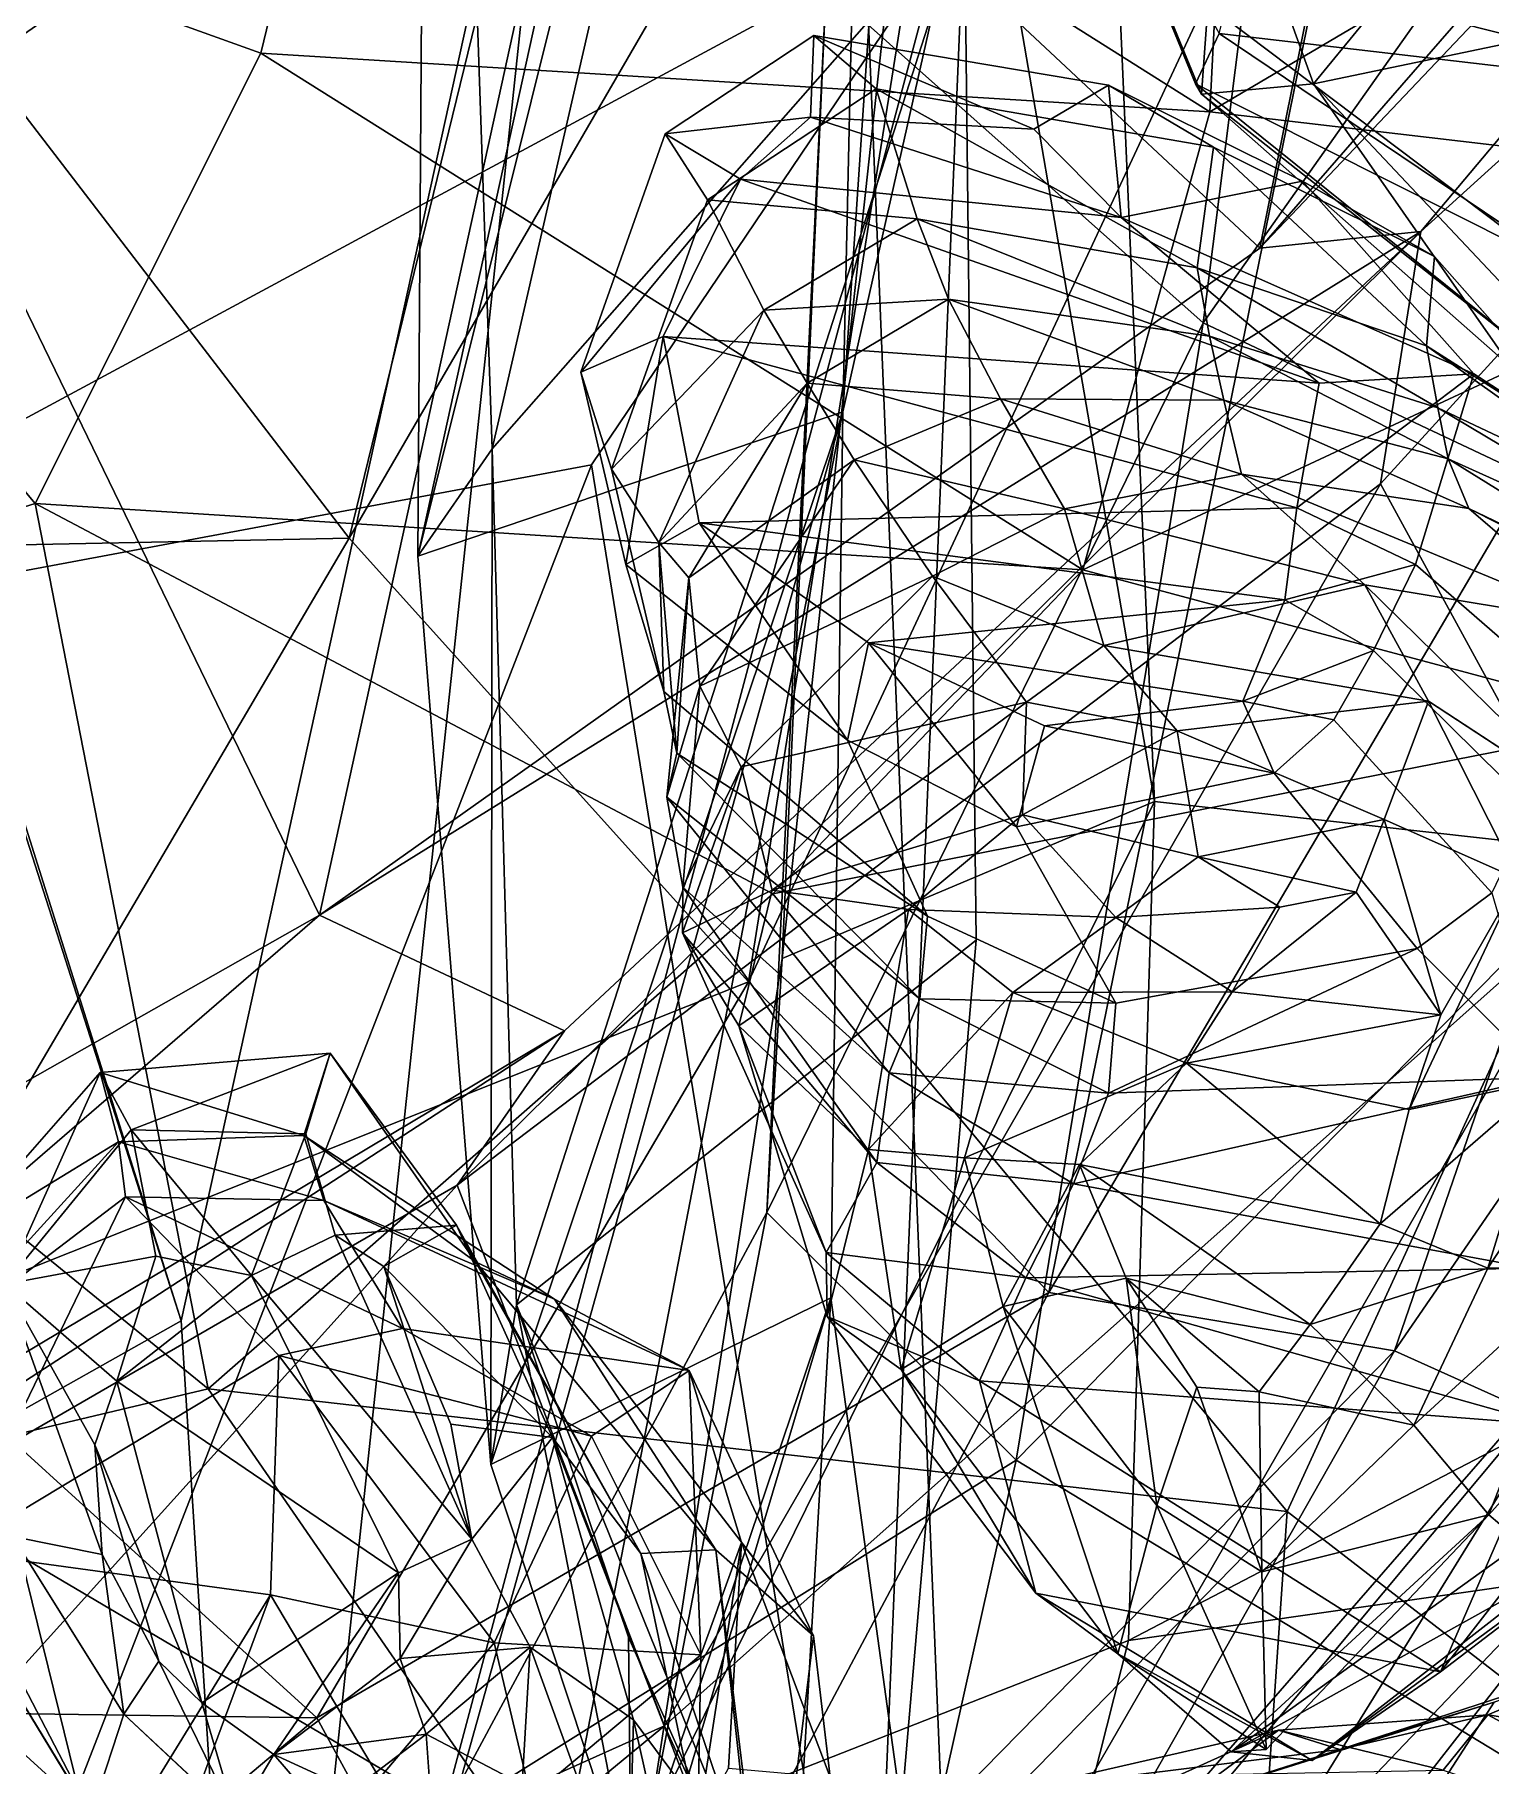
# Model space of a CAD drawing. Header units: metres. Extents: x -8 to 93, y -165 to 99.
# Drawn here: x 12.23 to 21.35, y -141.27 to -130.44 of the extents above; entities that cross this region are included whole.
import ezdxf

# ---------------------------------------------------------------- set-up
doc = ezdxf.new("R2010")
doc.units = ezdxf.units.M

msp = doc.modelspace()

# ---------------------------------------------------------------- linework, layer by layer
at = {"layer": 'jaw_half'}
for points in [[(22.14, -120.677, 164.868), (19.902, -131.774, 163.413), (15.779, -127.916, 162.183)], [(22.14, -120.677, 164.868), (26.889, -123.753, 167.434), (19.902, -131.774, 163.413)], [(19.902, -131.774, 163.413), (27.932, -123.317, 172.394), (20.911, -131.671, 168.383)], [(19.902, -131.774, 163.413), (26.889, -123.753, 167.434), (27.932, -123.317, 172.394)], [(20.911, -131.671, 168.383), (27.932, -123.317, 172.394), (27.738, -125.483, 183.148)], [(11.43, -129.977, 192.559), (14.203, -133.59, 198.192), (16.433, -124.471, 196.151)], [(16.433, -124.471, 196.151), (14.203, -133.59, 198.192), (18.249, -126.616, 201.193)], [(20.911, -131.671, 168.383), (27.738, -125.483, 183.148), (20.658, -133.251, 180.067)], [(20.658, -133.251, 180.067), (27.738, -125.483, 183.148), (22.048, -135.798, 191.15)], [(14.236, -126.569, 163.52), (11.55, -130.865, 161.524), (10.489, -129.155, 162.857)], [(14.236, -126.569, 163.52), (15.779, -127.916, 162.183), (11.55, -130.865, 161.524)], [(14.203, -133.59, 198.192), (16.703, -136.367, 202.042), (18.249, -126.616, 201.193)], [(18.249, -126.616, 201.193), (16.703, -136.367, 202.042), (20.747, -127.694, 203.071)], [(20.747, -127.694, 203.071), (16.703, -136.367, 202.042), (18.582, -138.313, 201.657)], [(20.747, -127.694, 203.071), (18.582, -138.313, 201.657), (24.079, -128.976, 202.847)], [(15.779, -127.916, 162.183), (14.017, -135.951, 161.943), (11.55, -130.865, 161.524)], [(15.779, -127.916, 162.183), (19.902, -131.774, 163.413), (14.017, -135.951, 161.943)], [(24.079, -128.976, 202.847), (18.582, -138.313, 201.657), (20.745, -138.679, 200.391)], [(24.079, -128.976, 202.847), (20.745, -138.679, 200.391), (26.644, -130.106, 201.099)], [(11.43, -129.977, 192.559), (8.429, -133.707, 192.917), (14.203, -133.59, 198.192)], [(26.644, -130.106, 201.099), (20.745, -138.679, 200.391), (22.434, -139.437, 198.409)], [(11.55, -130.865, 161.524), (14.017, -135.951, 161.943), (7.389, -139.711, 162.169)], [(14.017, -135.951, 161.943), (20.911, -131.671, 168.383), (15.551, -136.674, 166.237)], [(20.911, -131.671, 168.383), (14.017, -135.951, 161.943), (19.902, -131.774, 163.413)], [(20.911, -131.671, 168.383), (20.658, -133.251, 180.067), (14.878, -137.64, 177.588)], [(20.911, -131.671, 168.383), (14.878, -137.64, 177.588), (15.551, -136.674, 166.237)], [(20.658, -133.251, 180.067), (16.176, -141.026, 189.165), (14.878, -137.64, 177.588)], [(20.658, -133.251, 180.067), (22.048, -135.798, 191.15), (16.176, -141.026, 189.165)], [(14.203, -133.59, 198.192), (8.429, -133.707, 192.917), (11.303, -138.521, 198.778)], [(14.203, -133.59, 198.192), (11.303, -138.521, 198.778), (16.703, -136.367, 202.042)], [(16.176, -141.026, 189.165), (22.048, -135.798, 191.15), (17.443, -143.778, 193.984)], [(22.048, -135.798, 191.15), (22.139, -138.384, 195.031), (17.443, -143.778, 193.984)], [(14.017, -135.951, 161.943), (7.876, -141.256, 166.211), (7.389, -139.711, 162.169)], [(15.551, -136.674, 166.237), (7.876, -141.256, 166.211), (14.017, -135.951, 161.943)], [(16.703, -136.367, 202.042), (11.303, -138.521, 198.778), (14, -140.976, 201.535)], [(16.703, -136.367, 202.042), (14, -140.976, 201.535), (18.582, -138.313, 201.657)], [(15.551, -136.674, 166.237), (14.878, -137.64, 177.588), (7.385, -141.978, 176.607)], [(15.551, -136.674, 166.237), (7.385, -141.978, 176.607), (7.876, -141.256, 166.211)], [(14.878, -137.64, 177.588), (8.861, -144.308, 188.863), (7.385, -141.978, 176.607)], [(16.176, -141.026, 189.165), (8.861, -144.308, 188.863), (14.878, -137.64, 177.588)], [(18.582, -138.313, 201.657), (14, -140.976, 201.535), (15.601, -143.92, 201.426)], [(18.582, -138.313, 201.657), (15.601, -143.92, 201.426), (20.745, -138.679, 200.391)], [(17.443, -143.778, 193.984), (22.139, -138.384, 195.031), (17.875, -145.281, 197.735)], [(22.139, -138.384, 195.031), (22.434, -139.437, 198.409), (17.875, -145.281, 197.735)], [(11.303, -138.521, 198.778), (7.584, -140.886, 199.276), (14, -140.976, 201.535)], [(20.745, -138.679, 200.391), (15.601, -143.92, 201.426), (17.206, -144.915, 199.673)], [(20.745, -138.679, 200.391), (17.206, -144.915, 199.673), (22.434, -139.437, 198.409)], [(17.875, -145.281, 197.735), (22.434, -139.437, 198.409), (17.206, -144.915, 199.673)], [(7.584, -140.886, 199.276), (9.728, -144.566, 202.313), (14, -140.976, 201.535)], [(16.176, -141.026, 189.165), (9.214, -146.755, 193.243), (8.861, -144.308, 188.863)], [(17.443, -143.778, 193.984), (9.214, -146.755, 193.243), (16.176, -141.026, 189.165)], [(14, -140.976, 201.535), (9.728, -144.566, 202.313), (15.601, -143.92, 201.426)]]:
    msp.add_3dface(points, dxfattribs=at)
at = {"layer": 'skull_half'}
for points in [[(16.493, -110.781, 395.325), (0.021, -114.34, 394.687), (0.021, -132.807, 383.073)], [(16.493, -110.781, 395.325), (0.021, -132.807, 383.073), (17.375, -128.428, 384.974)], [(14.551, -116.812, 248.911), (9.473, -134.297, 250.767), (14.762, -123.281, 249.843)], [(14.551, -116.812, 248.911), (10.106, -122.281, 249.27), (9.473, -134.297, 250.767)], [(18.609, -117.732, 252.109), (14.633, -133.704, 262.279), (14.716, -121.258, 258.68)], [(18.609, -117.732, 252.109), (15.098, -133.032, 260.198), (14.633, -133.704, 262.279)], [(14.762, -123.281, 249.843), (15.098, -133.032, 260.198), (18.609, -117.732, 252.109)], [(17.572, -120.321, 267.868), (17.292, -132.8, 268.858), (18.253, -118.56, 270.713)], [(17.292, -132.8, 268.858), (18.199, -128.779, 271.898), (18.253, -118.56, 270.713)], [(14.716, -121.258, 258.68), (14.633, -133.704, 262.279), (17.572, -120.321, 267.868)], [(14.633, -133.704, 262.279), (17.292, -132.8, 268.858), (17.572, -120.321, 267.868)], [(21.694, -122.387, 291.095), (19.008, -129.822, 291.141), (27.529, -131.974, 285.837)], [(14.762, -123.281, 249.843), (9.473, -134.297, 250.767), (18.055, -129.67, 254.53)], [(18.055, -129.67, 254.53), (15.098, -133.032, 260.198), (14.762, -123.281, 249.843)], [(34.438, -123.709, 382.25), (17.375, -128.428, 384.974), (17.987, -143.412, 371.145)], [(34.438, -123.709, 382.25), (17.987, -143.412, 371.145), (34.194, -138.712, 370.228)], [(17.189, -130.141, 306.194), (20.529, -124.496, 314.123), (19.548, -132.242, 313.907)], [(19.548, -132.242, 313.907), (20.529, -124.496, 314.123), (24.105, -125.794, 319.882)], [(19.548, -132.242, 313.907), (24.105, -125.794, 319.882), (23.524, -134.119, 320.595)], [(15.594, -127.382, 273.234), (13.151, -138.491, 284.49), (10.528, -130.31, 279.388)], [(15.594, -127.382, 273.234), (13.621, -145.949, 283.206), (13.151, -138.491, 284.49)], [(15.594, -127.382, 273.234), (18.199, -128.779, 271.898), (13.621, -145.949, 283.206)], [(19.244, -135.24, 291.207), (17.881, -127.319, 298.261), (16.914, -136.222, 298.151)], [(16.914, -136.222, 298.151), (17.881, -127.319, 298.261), (17.189, -130.141, 306.194)], [(19.008, -129.822, 291.141), (17.881, -127.319, 298.261), (19.244, -135.24, 291.207)], [(14.361, -127.621, 236.979), (13.651, -130.553, 235.814), (8.263, -128.62, 237.712)], [(14.361, -127.621, 236.979), (19.589, -130.922, 230.655), (13.651, -130.553, 235.814)], [(14.361, -127.621, 236.979), (19.746, -127.833, 231.604), (19.589, -130.922, 230.655)], [(25.094, -127.674, 228.168), (23.87, -131.423, 227.718), (19.589, -130.922, 230.655)], [(25.094, -127.674, 228.168), (19.589, -130.922, 230.655), (19.746, -127.833, 231.604)], [(17.375, -128.428, 384.974), (0.021, -132.807, 383.073), (17.987, -143.412, 371.145)], [(8.263, -128.62, 237.712), (12.237, -133.374, 234.391), (8.098, -134.66, 233.359)], [(8.263, -128.62, 237.712), (13.651, -130.553, 235.814), (12.237, -133.374, 234.391)], [(17.292, -132.8, 268.858), (13.621, -145.949, 283.206), (18.199, -128.779, 271.898)], [(10.528, -130.31, 279.388), (13.151, -138.491, 284.49), (10.162, -128.988, 283.42)], [(10.162, -128.988, 283.42), (13.151, -138.491, 284.49), (11.95, -139.166, 287.922)], [(18.055, -129.67, 254.53), (9.473, -134.297, 250.767), (15.72, -133.132, 252.091)], [(18.055, -129.67, 254.53), (15.25, -138.391, 261.323), (15.098, -133.032, 260.198)], [(18.055, -129.67, 254.53), (18.127, -136.108, 257.145), (15.25, -138.391, 261.323)], [(15.72, -133.132, 252.091), (17.46, -143.859, 258.823), (18.055, -129.67, 254.53)], [(18.055, -129.67, 254.53), (17.46, -143.859, 258.823), (18.127, -136.108, 257.145)], [(19.008, -129.822, 291.141), (27.399, -136.15, 285.474), (27.529, -131.974, 285.837)], [(19.008, -129.822, 291.141), (19.244, -135.24, 291.207), (27.399, -136.15, 285.474)], [(17.189, -130.141, 306.194), (19.548, -132.242, 313.907), (16.817, -137.813, 306.46)], [(16.914, -136.222, 298.151), (17.189, -130.141, 306.194), (16.817, -137.813, 306.46)], [(13.651, -130.553, 235.814), (18.796, -133.788, 230.146), (12.237, -133.374, 234.391)], [(13.651, -130.553, 235.814), (19.589, -130.922, 230.655), (18.796, -133.788, 230.146)], [(19.589, -130.922, 230.655), (23.87, -131.423, 227.718), (18.796, -133.788, 230.146)], [(23.87, -131.423, 227.718), (22.341, -134.739, 227.637), (18.796, -133.788, 230.146)], [(16.817, -137.813, 306.46), (19.548, -132.242, 313.907), (18.377, -139.363, 314.535)], [(19.548, -132.242, 313.907), (23.524, -134.119, 320.595), (18.377, -139.363, 314.535)], [(17.987, -143.412, 371.145), (0.021, -132.807, 383.073), (0.021, -143.583, 371.502)], [(17.292, -132.8, 268.858), (14.387, -147.828, 281.46), (13.621, -145.949, 283.206)], [(17.292, -132.8, 268.858), (17.217, -138.347, 269.468), (14.387, -147.828, 281.46)], [(14.633, -133.704, 262.279), (15.089, -139.389, 263.369), (17.292, -132.8, 268.858)], [(15.089, -139.389, 263.369), (17.217, -138.347, 269.468), (17.292, -132.8, 268.858)], [(15.098, -133.032, 260.198), (15.089, -139.389, 263.369), (14.633, -133.704, 262.279)], [(15.098, -133.032, 260.198), (15.25, -138.391, 261.323), (15.089, -139.389, 263.369)], [(15.72, -133.132, 252.091), (9.473, -134.297, 250.767), (11.375, -144.319, 253.477)], [(15.72, -133.132, 252.091), (11.375, -144.319, 253.477), (17.46, -143.859, 258.823)], [(13.32, -138.916, 228.662), (8.098, -134.66, 233.359), (12.237, -133.374, 234.391)], [(12.237, -133.374, 234.391), (16.854, -135.818, 229.651), (13.32, -138.916, 228.662)], [(12.237, -133.374, 234.391), (18.796, -133.788, 230.146), (16.854, -135.818, 229.651)], [(18.796, -133.788, 230.146), (22.341, -134.739, 227.637), (16.854, -135.818, 229.651)], [(18.377, -139.363, 314.535), (23.524, -134.119, 320.595), (24.071, -142.82, 321.769)], [(13.32, -138.916, 228.662), (8.242, -140.122, 227.856), (8.098, -134.66, 233.359)], [(22.341, -134.739, 227.637), (20.075, -139.683, 224.965), (16.854, -135.818, 229.651)], [(22.341, -134.739, 227.637), (24.913, -143.424, 224.815), (20.075, -139.683, 224.965)], [(19.244, -135.24, 291.207), (16.075, -141.672, 297.855), (19.081, -140.491, 291.77)], [(19.244, -135.24, 291.207), (16.914, -136.222, 298.151), (16.075, -141.672, 297.855)], [(19.244, -135.24, 291.207), (19.081, -140.491, 291.77), (27.399, -136.15, 285.474)], [(16.854, -135.818, 229.651), (20.075, -139.683, 224.965), (13.32, -138.916, 228.662)], [(18.127, -136.108, 257.145), (17.46, -143.859, 258.823), (15.25, -138.391, 261.323)], [(27.399, -136.15, 285.474), (19.081, -140.491, 291.77), (23.638, -139.838, 286.847)], [(16.075, -141.672, 297.855), (16.914, -136.222, 298.151), (16.817, -137.813, 306.46)], [(16.075, -141.672, 297.855), (16.817, -137.813, 306.46), (14.767, -141.627, 306.053)], [(14.767, -141.627, 306.053), (16.817, -137.813, 306.46), (18.377, -139.363, 314.535)], [(17.217, -138.347, 269.468), (16.683, -147.612, 276.634), (14.387, -147.828, 281.46)], [(15.089, -139.389, 263.369), (15.968, -142.044, 263.726), (17.217, -138.347, 269.468)], [(15.968, -142.044, 263.726), (17.991, -143.957, 269.991), (17.217, -138.347, 269.468)], [(17.217, -138.347, 269.468), (17.991, -143.957, 269.991), (16.683, -147.612, 276.634)], [(15.25, -138.391, 261.323), (15.968, -142.044, 263.726), (15.089, -139.389, 263.369)], [(15.25, -138.391, 261.323), (15.951, -140.471, 261.573), (15.968, -142.044, 263.726)], [(17.46, -143.859, 258.823), (15.951, -140.471, 261.573), (15.25, -138.391, 261.323)], [(13.621, -145.949, 283.206), (11.95, -139.166, 287.922), (13.151, -138.491, 284.49)], [(34.194, -138.712, 370.228), (17.987, -143.412, 371.145), (32.865, -146.739, 354.034)], [(16.425, -143.421, 223.786), (8.242, -140.122, 227.856), (13.32, -138.916, 228.662)], [(13.32, -138.916, 228.662), (20.075, -139.683, 224.965), (16.425, -143.421, 223.786)], [(12.846, -150.378, 285.951), (10.355, -140.79, 289.82), (11.95, -139.166, 287.922)], [(13.621, -145.949, 283.206), (12.846, -150.378, 285.951), (11.95, -139.166, 287.922)], [(14.767, -141.627, 306.053), (18.377, -139.363, 314.535), (17.611, -142.804, 315.525)], [(18.377, -139.363, 314.535), (24.071, -142.82, 321.769), (17.611, -142.804, 315.525)], [(20.075, -139.683, 224.965), (19.472, -148.461, 223.656), (16.425, -143.421, 223.786)], [(20.075, -139.683, 224.965), (24.913, -143.424, 224.815), (19.472, -148.461, 223.656)], [(23.638, -139.838, 286.847), (19.081, -140.491, 291.77), (17.819, -145.483, 289.174)], [(23.138, -144.231, 283.218), (23.638, -139.838, 286.847), (17.819, -145.483, 289.174)], [(8.242, -140.122, 227.856), (16.425, -143.421, 223.786), (9.015, -146.03, 223.741)], [(17.46, -143.859, 258.823), (15.968, -142.044, 263.726), (15.951, -140.471, 261.573)], [(17.819, -145.483, 289.174), (19.081, -140.491, 291.77), (16.075, -141.672, 297.855)], [(12.846, -150.378, 285.951), (11.922, -147.161, 289.077), (10.355, -140.79, 289.82)]]:
    msp.add_3dface(points, dxfattribs=at)
at = {"layer": 'teeth_lower_half'}
for points in [[(19.501, -130.746, 210.338), (18.808, -129.033, 211.853), (18.605, -128.556, 210.342)], [(19.649, -130.431, 209.049), (19.501, -130.746, 210.338), (18.605, -128.556, 210.342)], [(19.501, -130.746, 210.338), (19.537, -130.811, 211.412), (18.808, -129.033, 211.853)], [(19.537, -130.811, 211.412), (19.658, -129.137, 213.008), (18.808, -129.033, 211.853)], [(19.537, -130.811, 211.412), (20.239, -130.747, 212.272), (19.658, -129.137, 213.008)], [(19.658, -129.137, 213.008), (20.239, -130.747, 212.272), (21.185, -129.591, 213.33)], [(23.736, -129.284, 212.328), (21.185, -129.591, 213.33), (21.569, -130.468, 212.736)], [(22.207, -130.729, 206.11), (19.649, -130.431, 209.049), (19.878, -129.522, 206.697)], [(22.299, -129.71, 204.586), (22.207, -130.729, 206.11), (19.878, -129.522, 206.697)], [(21.185, -129.591, 213.33), (20.239, -130.747, 212.272), (21.569, -130.468, 212.736)], [(17.112, -130.444, 201.101), (17.091, -130.954, 200.256), (16.181, -131.059, 201.017)], [(18.488, -131.029, 199.759), (17.091, -130.954, 200.256), (17.112, -130.444, 201.101)], [(18.955, -130.755, 200.679), (18.488, -131.029, 199.759), (17.112, -130.444, 201.101)], [(21.928, -131.966, 208.317), (19.501, -130.746, 210.338), (19.649, -130.431, 209.049)], [(22.207, -130.729, 206.11), (21.928, -131.966, 208.317), (19.649, -130.431, 209.049)], [(21.569, -130.468, 212.736), (20.239, -130.747, 212.272), (21.705, -132.303, 211.437)], [(17.758, -131.592, 204.522), (17.502, -130.778, 202.802), (16.445, -131.472, 202.699)], [(19.51, -131.897, 204.161), (17.502, -130.778, 202.802), (17.758, -131.592, 204.522)], [(19.614, -131.142, 202.379), (17.502, -130.778, 202.802), (19.51, -131.897, 204.161)], [(19.034, -131.583, 199.33), (18.488, -131.029, 199.759), (18.955, -130.755, 200.679)], [(20.17, -131.355, 200.04), (19.034, -131.583, 199.33), (18.955, -130.755, 200.679)], [(21.789, -132.586, 209.59), (19.537, -130.811, 211.412), (19.501, -130.746, 210.338)], [(21.928, -131.966, 208.317), (21.789, -132.586, 209.59), (19.501, -130.746, 210.338)], [(21.482, -132.526, 210.811), (20.239, -130.747, 212.272), (19.537, -130.811, 211.412)], [(21.705, -132.303, 211.437), (20.239, -130.747, 212.272), (21.482, -132.526, 210.811)], [(21.789, -132.586, 209.59), (21.482, -132.526, 210.811), (19.537, -130.811, 211.412)], [(17.091, -130.954, 200.256), (16.653, -131.343, 200.319), (16.181, -131.059, 201.017)], [(17.091, -130.954, 200.256), (19.034, -131.583, 199.33), (16.653, -131.343, 200.319)], [(17.091, -130.954, 200.256), (18.488, -131.029, 199.759), (19.034, -131.583, 199.33)], [(16.653, -131.343, 200.319), (15.652, -132.551, 201.1), (16.181, -131.059, 201.017)], [(20.946, -132.386, 203.546), (19.614, -131.142, 202.379), (19.51, -131.897, 204.161)], [(20.997, -131.826, 201.651), (19.614, -131.142, 202.379), (20.946, -132.386, 203.546)], [(16.169, -132.327, 200.215), (15.652, -132.551, 201.1), (16.653, -131.343, 200.319)], [(16.653, -131.343, 200.319), (20.274, -132.62, 198.352), (16.169, -132.327, 200.215)], [(16.653, -131.343, 200.319), (19.034, -131.583, 199.33), (20.274, -132.62, 198.352)], [(21.243, -132.561, 198.582), (19.034, -131.583, 199.33), (20.17, -131.355, 200.04)], [(16.445, -131.472, 202.699), (15.844, -133.159, 202.779), (16.798, -132.163, 204.471)], [(17.758, -131.592, 204.522), (16.445, -131.472, 202.699), (16.798, -132.163, 204.471)], [(17.955, -132.095, 206.122), (17.758, -131.592, 204.522), (16.798, -132.163, 204.471)], [(19.587, -132.325, 205.858), (17.758, -131.592, 204.522), (17.955, -132.095, 206.122)], [(19.587, -132.325, 205.858), (19.51, -131.897, 204.161), (17.758, -131.592, 204.522)], [(21.243, -132.561, 198.582), (20.274, -132.62, 198.352), (19.034, -131.583, 199.33)], [(22.185, -133.176, 199.942), (20.997, -131.826, 201.651), (20.946, -132.386, 203.546)], [(21.017, -132.775, 205.163), (19.51, -131.897, 204.161), (19.587, -132.325, 205.858)], [(21.017, -132.775, 205.163), (20.946, -132.386, 203.546), (19.51, -131.897, 204.161)], [(15.844, -133.159, 202.779), (16.142, -133.618, 204.688), (16.798, -132.163, 204.471)], [(16.798, -132.163, 204.471), (16.142, -133.618, 204.688), (17.069, -132.62, 206.091)], [(17.955, -132.095, 206.122), (16.798, -132.163, 204.471), (17.069, -132.62, 206.091)], [(18.28, -132.718, 207.728), (17.955, -132.095, 206.122), (17.069, -132.62, 206.091)], [(19.678, -132.726, 207.633), (17.955, -132.095, 206.122), (18.28, -132.718, 207.728)], [(19.678, -132.726, 207.633), (19.587, -132.325, 205.858), (17.955, -132.095, 206.122)], [(16.169, -132.327, 200.215), (15.934, -133.756, 201.051), (15.652, -132.551, 201.1)], [(16.394, -133.494, 200.133), (15.934, -133.756, 201.051), (16.169, -132.327, 200.215)], [(16.169, -132.327, 200.215), (20.134, -133.4, 197.936), (16.394, -133.494, 200.133)], [(16.169, -132.327, 200.215), (20.274, -132.62, 198.352), (20.134, -133.4, 197.936)], [(21.081, -133.094, 206.974), (19.587, -132.325, 205.858), (19.678, -132.726, 207.633)], [(21.081, -133.094, 206.974), (21.017, -132.775, 205.163), (19.587, -132.325, 205.858)], [(22.426, -133.44, 201.882), (22.185, -133.176, 199.942), (20.946, -132.386, 203.546)], [(22.426, -133.44, 201.882), (20.946, -132.386, 203.546), (21.017, -132.775, 205.163)], [(16.142, -133.618, 204.688), (16.329, -133.838, 206.325), (17.069, -132.62, 206.091)], [(17.069, -132.62, 206.091), (16.329, -133.838, 206.325), (17.364, -133.101, 207.727)], [(18.28, -132.718, 207.728), (17.069, -132.62, 206.091), (17.364, -133.101, 207.727)], [(21.243, -132.561, 198.582), (20.877, -133.756, 197.854), (20.134, -133.4, 197.936)], [(21.243, -132.561, 198.582), (20.134, -133.4, 197.936), (20.274, -132.62, 198.352)], [(18.681, -133.407, 209.618), (18.28, -132.718, 207.728), (17.364, -133.101, 207.727)], [(19.788, -133.189, 209.791), (18.28, -132.718, 207.728), (18.681, -133.407, 209.618)], [(19.788, -133.189, 209.791), (19.678, -132.726, 207.633), (18.28, -132.718, 207.728)], [(21.211, -133.405, 209.163), (19.678, -132.726, 207.633), (19.788, -133.189, 209.791)], [(21.211, -133.405, 209.163), (21.081, -133.094, 206.974), (19.678, -132.726, 207.633)], [(23.03, -133.974, 203.439), (21.017, -132.775, 205.163), (21.081, -133.094, 206.974)], [(23.03, -133.974, 203.439), (22.426, -133.44, 201.882), (21.017, -132.775, 205.163)], [(15.844, -133.159, 202.779), (16.172, -134.551, 202.785), (16.142, -133.618, 204.688)], [(16.329, -133.838, 206.325), (16.398, -134.516, 208.02), (17.364, -133.101, 207.727)], [(17.364, -133.101, 207.727), (16.398, -134.516, 208.02), (17.854, -133.829, 209.645)], [(18.681, -133.407, 209.618), (17.364, -133.101, 207.727), (17.854, -133.829, 209.645)], [(23.226, -134.423, 205.017), (23.03, -133.974, 203.439), (21.081, -133.094, 206.974)], [(23.226, -134.423, 205.017), (21.081, -133.094, 206.974), (21.211, -133.405, 209.163)], [(20.56, -133.882, 212.263), (19.788, -133.189, 209.791), (18.681, -133.407, 209.618)], [(22.057, -134.13, 211.774), (19.788, -133.189, 209.791), (20.56, -133.882, 212.263)], [(22.057, -134.13, 211.774), (21.211, -133.405, 209.163), (19.788, -133.189, 209.791)], [(20.134, -133.4, 197.936), (20.059, -133.976, 197.801), (16.394, -133.494, 200.133)], [(18.927, -134.262, 211.165), (18.681, -133.407, 209.618), (17.854, -133.829, 209.645)], [(20.56, -133.882, 212.263), (18.681, -133.407, 209.618), (18.927, -134.262, 211.165)], [(20.134, -133.4, 197.936), (20.877, -133.756, 197.854), (20.059, -133.976, 197.801)], [(23.226, -134.423, 205.017), (21.211, -133.405, 209.163), (23.17, -134.345, 207.524)], [(23.17, -134.345, 207.524), (21.211, -133.405, 209.163), (22.057, -134.13, 211.774)], [(17.323, -134.854, 200.049), (15.934, -133.756, 201.051), (16.394, -133.494, 200.133)], [(16.394, -133.494, 200.133), (20.059, -133.976, 197.801), (17.453, -134.245, 199.462)], [(17.453, -134.245, 199.462), (17.323, -134.854, 200.049), (16.394, -133.494, 200.133)], [(16.172, -134.551, 202.785), (16.254, -134.936, 204.729), (16.142, -133.618, 204.688)], [(16.142, -133.618, 204.688), (16.254, -134.936, 204.729), (16.329, -133.838, 206.325)], [(20.877, -133.756, 197.854), (20.614, -134.294, 197.856), (20.059, -133.976, 197.801)], [(16.254, -134.936, 204.729), (16.192, -135.212, 206.355), (16.329, -133.838, 206.325)], [(16.329, -133.838, 206.325), (16.192, -135.212, 206.355), (16.398, -134.516, 208.02)], [(17.854, -133.829, 209.645), (16.398, -134.516, 208.02), (16.657, -135.021, 210.138)], [(18.443, -134.618, 211.034), (17.854, -133.829, 209.645), (16.657, -135.021, 210.138)], [(17.854, -133.829, 209.645), (18.443, -134.618, 211.034), (18.927, -134.262, 211.165)], [(20.959, -134.61, 213.537), (20.56, -133.882, 212.263), (18.927, -134.262, 211.165)], [(21.994, -135.289, 213.607), (20.56, -133.882, 212.263), (20.959, -134.61, 213.537)], [(22.057, -134.13, 211.774), (20.56, -133.882, 212.263), (21.994, -135.289, 213.607)], [(20.059, -133.976, 197.801), (19.797, -134.611, 198.154), (17.453, -134.245, 199.462)], [(20.059, -133.976, 197.801), (20.614, -134.294, 197.856), (19.797, -134.611, 198.154)], [(18.38, -135.398, 199.399), (17.323, -134.854, 200.049), (17.453, -134.245, 199.462)], [(17.453, -134.245, 199.462), (19.797, -134.611, 198.154), (18.555, -134.766, 198.986)], [(17.453, -134.245, 199.462), (18.555, -134.766, 198.986), (18.38, -135.398, 199.399)], [(18.927, -134.262, 211.165), (18.443, -134.618, 211.034), (19.386, -134.797, 212.087)], [(18.927, -134.262, 211.165), (19.386, -134.797, 212.087), (20.959, -134.61, 213.537)], [(20.614, -134.294, 197.856), (20.367, -134.727, 198.039), (19.797, -134.611, 198.154)], [(17.823, -135.957, 201.912), (16.254, -134.936, 204.729), (16.172, -134.551, 202.785)], [(16.192, -135.212, 206.355), (16.291, -135.775, 208.115), (16.398, -134.516, 208.02)], [(16.398, -134.516, 208.02), (16.291, -135.775, 208.115), (16.657, -135.021, 210.138)], [(18.443, -134.618, 211.034), (16.657, -135.021, 210.138), (16.851, -135.794, 211.615)], [(18.443, -134.618, 211.034), (16.851, -135.794, 211.615), (18.417, -135.323, 211.867)], [(19.386, -134.797, 212.087), (18.443, -134.618, 211.034), (18.417, -135.323, 211.867)], [(19.797, -134.611, 198.154), (19.992, -135.061, 198.226), (18.555, -134.766, 198.986)], [(20.959, -134.61, 213.537), (19.386, -134.797, 212.087), (20.682, -135.351, 213.203)], [(19.797, -134.611, 198.154), (20.367, -134.727, 198.039), (19.992, -135.061, 198.226)], [(20.959, -134.61, 213.537), (20.682, -135.351, 213.203), (21.521, -135.725, 213.331)], [(18.555, -134.766, 198.986), (19.992, -135.061, 198.226), (18.38, -135.398, 199.399)], [(19.386, -134.797, 212.087), (18.417, -135.323, 211.867), (19.518, -135.586, 212.116)], [(19.386, -134.797, 212.087), (19.518, -135.586, 212.116), (20.682, -135.351, 213.203)], [(17.775, -136.474, 203.779), (16.192, -135.212, 206.355), (16.254, -134.936, 204.729)], [(17.823, -135.957, 201.912), (17.775, -136.474, 203.779), (16.254, -134.936, 204.729)], [(16.291, -135.775, 208.115), (16.29, -136.061, 210.319), (16.657, -135.021, 210.138)], [(16.657, -135.021, 210.138), (16.29, -136.061, 210.319), (16.851, -135.794, 211.615)], [(17.775, -136.474, 203.779), (17.582, -136.937, 205.374), (16.192, -135.212, 206.355)], [(17.582, -136.937, 205.374), (16.291, -135.775, 208.115), (16.192, -135.212, 206.355)], [(18.417, -135.323, 211.867), (16.851, -135.794, 211.615), (17.703, -135.916, 212.407)], [(18.417, -135.323, 211.867), (17.703, -135.916, 212.407), (19.001, -135.966, 212.257)], [(18.417, -135.323, 211.867), (19.001, -135.966, 212.257), (19.518, -135.586, 212.116)], [(20.682, -135.351, 213.203), (19.518, -135.586, 212.116), (20.505, -135.806, 212.612)], [(20.505, -135.806, 212.612), (21.035, -136.575, 212.721), (20.682, -135.351, 213.203)], [(20.682, -135.351, 213.203), (21.035, -136.575, 212.721), (21.521, -135.725, 213.331)], [(19.518, -135.586, 212.116), (19.001, -135.966, 212.257), (20.028, -135.901, 212.365)], [(19.518, -135.586, 212.116), (20.028, -135.901, 212.365), (20.505, -135.806, 212.612)], [(20.838, -137.168, 212.645), (21.521, -135.725, 213.331), (21.035, -136.575, 212.721)], [(21.521, -135.725, 213.331), (20.838, -137.168, 212.645), (21.691, -136.985, 212.967)], [(17.505, -137.499, 207.079), (16.29, -136.061, 210.319), (16.291, -135.775, 208.115)], [(16.29, -136.061, 210.319), (16.642, -136.644, 211.382), (16.851, -135.794, 211.615)], [(17.582, -136.937, 205.374), (17.505, -137.499, 207.079), (16.291, -135.775, 208.115)], [(16.851, -135.794, 211.615), (16.642, -136.644, 211.382), (17.703, -135.916, 212.407)], [(20.505, -135.806, 212.612), (20.028, -135.901, 212.365), (19.729, -136.431, 212.357)], [(20.505, -135.806, 212.612), (19.729, -136.431, 212.357), (21.035, -136.575, 212.721)], [(21.693, -136.965, 201.228), (20.888, -136.16, 199.745), (21.355, -135.811, 199.581)], [(17.703, -135.916, 212.407), (16.642, -136.644, 211.382), (17.453, -137.418, 212.084)], [(17.703, -135.916, 212.407), (17.453, -137.418, 212.084), (18.358, -136.435, 212.638)], [(17.703, -135.916, 212.407), (18.358, -136.435, 212.638), (19.001, -135.966, 212.257)], [(19.001, -136.501, 201.03), (17.775, -136.474, 203.779), (17.823, -135.957, 201.912)], [(19.001, -135.966, 212.257), (18.358, -136.435, 212.638), (19.729, -136.431, 212.357)], [(20.028, -135.901, 212.365), (19.001, -135.966, 212.257), (19.729, -136.431, 212.357)], [(17.505, -137.499, 207.079), (17.189, -138.063, 209.206), (16.29, -136.061, 210.319)], [(17.189, -138.063, 209.206), (16.642, -136.644, 211.382), (16.29, -136.061, 210.319)], [(21.693, -136.965, 201.228), (18.956, -137.065, 202.903), (20.888, -136.16, 199.745)], [(20.888, -136.16, 199.745), (18.956, -137.065, 202.903), (19.001, -136.501, 201.03)], [(18.358, -136.435, 212.638), (17.453, -137.418, 212.084), (18.054, -137.469, 212.276)], [(18.956, -137.065, 202.903), (17.582, -136.937, 205.374), (17.775, -136.474, 203.779)], [(19.001, -136.501, 201.03), (18.956, -137.065, 202.903), (17.775, -136.474, 203.779)], [(18.358, -136.435, 212.638), (18.054, -137.469, 212.276), (19.444, -136.877, 212.582)], [(19.729, -136.431, 212.357), (18.358, -136.435, 212.638), (19.444, -136.877, 212.582)], [(19.729, -136.431, 212.357), (19.444, -136.877, 212.582), (21.035, -136.575, 212.721)], [(21.035, -136.575, 212.721), (19.444, -136.877, 212.582), (20.838, -137.168, 212.645)], [(17.189, -138.063, 209.206), (17.195, -138.464, 210.847), (16.642, -136.644, 211.382)], [(17.195, -138.464, 210.847), (17.453, -137.418, 212.084), (16.642, -136.644, 211.382)], [(22.314, -136.663, 212.979), (21.691, -136.985, 212.967), (21.331, -138.16, 212.875)], [(22.314, -136.663, 212.979), (21.331, -138.16, 212.875), (21.937, -138.159, 212.639)], [(14.083, -136.814, 199.634), (12.839, -137.294, 197.898), (12.645, -136.936, 198.553)], [(14.083, -136.814, 199.634), (12.645, -136.936, 198.553), (13.919, -137.329, 201.704)], [(14.083, -136.814, 199.634), (13.932, -137.319, 198.488), (12.839, -137.294, 197.898)], [(14.994, -138.121, 203.427), (14.083, -136.814, 199.634), (13.919, -137.329, 201.704)], [(14.083, -136.814, 199.634), (14.994, -138.121, 203.427), (14.874, -137.892, 201.173)], [(12.645, -136.936, 198.553), (11.692, -138.02, 198.983), (12.759, -137.369, 201.131)], [(12.049, -138.261, 197.995), (11.692, -138.02, 198.983), (12.645, -136.936, 198.553)], [(12.839, -137.294, 197.898), (12.049, -138.261, 197.995), (12.645, -136.936, 198.553)], [(13.919, -137.329, 201.704), (12.645, -136.936, 198.553), (12.759, -137.369, 201.131)], [(18.737, -137.632, 204.328), (17.505, -137.499, 207.079), (17.582, -136.937, 205.374)], [(18.956, -137.065, 202.903), (18.737, -137.632, 204.328), (17.582, -136.937, 205.374)], [(19.444, -136.877, 212.582), (18.054, -137.469, 212.276), (18.774, -137.512, 212.445)], [(19.444, -136.877, 212.582), (18.774, -137.512, 212.445), (20.657, -137.883, 212.738)], [(19.444, -136.877, 212.582), (20.657, -137.883, 212.738), (20.838, -137.168, 212.645)], [(21.693, -136.965, 201.228), (21.598, -138.16, 202.833), (18.737, -137.632, 204.328)], [(21.693, -136.965, 201.228), (18.737, -137.632, 204.328), (18.956, -137.065, 202.903)], [(21.691, -136.985, 212.967), (20.838, -137.168, 212.645), (20.657, -137.883, 212.738)], [(21.691, -136.985, 212.967), (20.657, -137.883, 212.738), (21.331, -138.16, 212.875)], [(12.759, -137.369, 201.131), (11.692, -138.02, 198.983), (11.632, -138.605, 201.749)], [(12.759, -137.369, 201.131), (11.632, -138.605, 201.749), (12.804, -137.713, 203.599)], [(12.839, -137.294, 197.898), (12.993, -138.085, 197.704), (12.049, -138.261, 197.995)], [(14.044, -137.738, 203.946), (13.919, -137.329, 201.704), (12.759, -137.369, 201.131)], [(14.044, -137.738, 203.946), (12.759, -137.369, 201.131), (12.804, -137.713, 203.599)], [(12.839, -137.294, 197.898), (13.932, -137.319, 198.488), (13.592, -138.206, 197.627)], [(12.839, -137.294, 197.898), (13.592, -138.206, 197.627), (12.993, -138.085, 197.704)], [(13.592, -138.206, 197.627), (13.932, -137.319, 198.488), (14.115, -137.953, 198.383)], [(15.488, -138.354, 205.511), (13.919, -137.329, 201.704), (14.044, -137.738, 203.946)], [(15.488, -138.354, 205.511), (14.994, -138.121, 203.427), (13.919, -137.329, 201.704)], [(18.438, -138.222, 206.109), (17.189, -138.063, 209.206), (17.505, -137.499, 207.079)], [(17.195, -138.464, 210.847), (17.657, -138.795, 211.534), (17.453, -137.418, 212.084)], [(17.453, -137.418, 212.084), (17.657, -138.795, 211.534), (18.054, -137.469, 212.276)], [(18.737, -137.632, 204.328), (18.438, -138.222, 206.109), (17.505, -137.499, 207.079)], [(18.054, -137.469, 212.276), (17.657, -138.795, 211.534), (18.296, -138.401, 211.812)], [(18.054, -137.469, 212.276), (18.296, -138.401, 211.812), (18.774, -137.512, 212.445)], [(18.774, -137.512, 212.445), (18.296, -138.401, 211.812), (19.066, -138.223, 211.955)], [(18.774, -137.512, 212.445), (19.066, -138.223, 211.955), (20.219, -138.513, 212.332)], [(18.774, -137.512, 212.445), (20.219, -138.513, 212.332), (20.657, -137.883, 212.738)], [(11.632, -138.605, 201.749), (11.726, -139.935, 204.942), (12.804, -137.713, 203.599)], [(12.804, -137.713, 203.599), (11.726, -139.935, 204.942), (13.762, -138.707, 205.373)], [(14.537, -138.539, 205.686), (12.804, -137.713, 203.599), (13.762, -138.707, 205.373)], [(14.537, -138.539, 205.686), (14.044, -137.738, 203.946), (12.804, -137.713, 203.599)], [(21.598, -138.16, 202.833), (18.438, -138.222, 206.109), (18.737, -137.632, 204.328)], [(16.332, -138.801, 207.96), (14.044, -137.738, 203.946), (14.537, -138.539, 205.686)], [(16.332, -138.801, 207.96), (15.488, -138.354, 205.511), (14.044, -137.738, 203.946)], [(14.115, -137.953, 198.383), (14.874, -137.892, 201.173), (14.419, -138.151, 198.951)], [(14.419, -138.151, 198.951), (14.874, -137.892, 201.173), (15.475, -139.22, 201.325)], [(14.874, -137.892, 201.173), (14.994, -138.121, 203.427), (16.029, -139.947, 203.675)], [(14.874, -137.892, 201.173), (16.029, -139.947, 203.675), (15.475, -139.22, 201.325)], [(20.657, -137.883, 212.738), (20.219, -138.513, 212.332), (21.331, -138.16, 212.875)], [(13.592, -138.206, 197.627), (14.115, -137.953, 198.383), (14.97, -139.858, 198.742)], [(14.115, -137.953, 198.383), (14.419, -138.151, 198.951), (14.97, -139.858, 198.742)], [(12.993, -138.085, 197.704), (12.749, -138.869, 197.694), (12.049, -138.261, 197.995)], [(12.993, -138.085, 197.704), (13.592, -138.206, 197.627), (12.749, -138.869, 197.694)], [(14.97, -139.858, 198.742), (14.419, -138.151, 198.951), (14.84, -139.138, 199.079)], [(14.419, -138.151, 198.951), (15.475, -139.22, 201.325), (14.84, -139.138, 199.079)], [(14.994, -138.121, 203.427), (15.488, -138.354, 205.511), (16.499, -139.925, 205.803)], [(14.994, -138.121, 203.427), (16.499, -139.925, 205.803), (16.029, -139.947, 203.675)], [(18.438, -138.222, 206.109), (18.149, -138.865, 208.135), (17.189, -138.063, 209.206)], [(18.149, -138.865, 208.135), (17.195, -138.464, 210.847), (17.189, -138.063, 209.206)], [(12.612, -139.266, 197.98), (12.657, -139.953, 198.855), (12.049, -138.261, 197.995)], [(12.049, -138.261, 197.995), (12.657, -139.953, 198.855), (12.098, -139.84, 199.866)], [(12.049, -138.261, 197.995), (12.749, -138.869, 197.694), (12.612, -139.266, 197.98)], [(13.592, -138.206, 197.627), (14.511, -140.068, 198.341), (12.749, -138.869, 197.694)], [(13.592, -138.206, 197.627), (14.97, -139.858, 198.742), (14.511, -140.068, 198.341)], [(21.705, -139.14, 204.286), (18.149, -138.865, 208.135), (18.438, -138.222, 206.109)], [(19.066, -138.223, 211.955), (18.296, -138.401, 211.812), (19.258, -139.646, 211.463)], [(21.705, -139.14, 204.286), (18.438, -138.222, 206.109), (21.598, -138.16, 202.833)], [(19.066, -138.223, 211.955), (19.258, -139.646, 211.463), (19.509, -138.905, 211.761)], [(19.066, -138.223, 211.955), (19.509, -138.905, 211.761), (19.899, -138.934, 211.872)], [(19.066, -138.223, 211.955), (19.899, -138.934, 211.872), (20.219, -138.513, 212.332)], [(21.331, -138.16, 212.875), (20.219, -138.513, 212.332), (20.866, -139.143, 212.435)], [(21.937, -138.159, 212.639), (21.331, -138.16, 212.875), (20.866, -139.143, 212.435)], [(21.937, -138.159, 212.639), (20.866, -139.143, 212.435), (21.337, -139.704, 212.134)], [(22.46, -138.455, 211.015), (21.937, -138.159, 212.639), (21.337, -139.704, 212.134)], [(15.488, -138.354, 205.511), (16.332, -138.801, 207.96), (17.109, -140.463, 207.61)], [(15.488, -138.354, 205.511), (17.109, -140.463, 207.61), (16.499, -139.925, 205.803)], [(18.149, -138.865, 208.135), (18.5, -140.195, 210.03), (17.195, -138.464, 210.847)], [(18.5, -140.195, 210.03), (17.657, -138.795, 211.534), (17.195, -138.464, 210.847)], [(18.296, -138.401, 211.812), (17.657, -138.795, 211.534), (19.014, -140.575, 211.192)], [(18.296, -138.401, 211.812), (19.014, -140.575, 211.192), (19.258, -139.646, 211.463)], [(22.778, -138.445, 204.618), (22.33, -139.698, 207.621), (21.033, -140.688, 207.415)], [(22.778, -138.445, 204.618), (21.033, -140.688, 207.415), (21.705, -139.14, 204.286)], [(22.46, -138.455, 211.015), (21.337, -139.704, 212.134), (21.542, -139.881, 211.04)], [(15.719, -139.213, 208.257), (14.537, -138.539, 205.686), (13.762, -138.707, 205.373)], [(16.332, -138.801, 207.96), (14.537, -138.539, 205.686), (15.719, -139.213, 208.257)], [(20.219, -138.513, 212.332), (19.899, -138.934, 211.872), (20.866, -139.143, 212.435)], [(13.762, -138.707, 205.373), (11.726, -139.935, 204.942), (13.711, -140.206, 206.245)], [(13.762, -138.707, 205.373), (13.711, -140.206, 206.245), (15.11, -140.507, 207.927)], [(13.762, -138.707, 205.373), (15.11, -140.507, 207.927), (15.719, -139.213, 208.257)], [(16.405, -140.582, 210.59), (16.332, -138.801, 207.96), (15.719, -139.213, 208.257)], [(16.658, -139.878, 209.887), (16.332, -138.801, 207.96), (16.405, -140.582, 210.59)], [(17.109, -140.463, 207.61), (16.332, -138.801, 207.96), (16.658, -139.878, 209.887)], [(18.5, -140.195, 210.03), (19.014, -140.575, 211.192), (17.657, -138.795, 211.534)], [(12.749, -138.869, 197.694), (13.28, -140.881, 198.997), (12.612, -139.266, 197.98)], [(12.749, -138.869, 197.694), (14.511, -140.068, 198.341), (13.28, -140.881, 198.997)], [(21.705, -139.14, 204.286), (21.033, -140.688, 207.415), (18.149, -138.865, 208.135)], [(21.033, -140.688, 207.415), (18.5, -140.195, 210.03), (18.149, -138.865, 208.135)], [(19.509, -138.905, 211.761), (19.258, -139.646, 211.463), (19.916, -140.062, 211.642)], [(19.509, -138.905, 211.761), (19.916, -140.062, 211.642), (19.899, -138.934, 211.872)], [(19.899, -138.934, 211.872), (19.916, -140.062, 211.642), (20.866, -139.143, 212.435)], [(14.97, -139.858, 198.742), (14.84, -139.138, 199.079), (15.475, -139.22, 201.325)], [(15.11, -140.507, 207.927), (16.405, -140.582, 210.59), (15.719, -139.213, 208.257)], [(15.475, -139.22, 201.325), (16.029, -139.947, 203.675), (16.354, -141.489, 202.726)], [(15.983, -140.989, 200.635), (15.475, -139.22, 201.325), (16.354, -141.489, 202.726)], [(20.866, -139.143, 212.435), (19.916, -140.062, 211.642), (21.337, -139.704, 212.134)], [(12.612, -139.266, 197.98), (13.011, -140.621, 199.065), (12.657, -139.953, 198.855)], [(12.612, -139.266, 197.98), (13.28, -140.881, 198.997), (13.011, -140.621, 199.065)], [(19.258, -139.646, 211.463), (19.014, -140.575, 211.192), (19.942, -141.174, 211.555)], [(19.258, -139.646, 211.463), (19.942, -141.174, 211.555), (19.916, -140.062, 211.642)], [(21.542, -139.881, 211.04), (21.337, -139.704, 212.134), (19.723, -141.188, 210.806)], [(19.723, -141.188, 210.806), (21.337, -139.704, 212.134), (19.942, -141.174, 211.555)], [(21.337, -139.704, 212.134), (19.916, -140.062, 211.642), (19.942, -141.174, 211.555)], [(22.33, -139.698, 207.621), (21.743, -140.063, 209.703), (20.231, -141.243, 209.494)], [(22.33, -139.698, 207.621), (20.231, -141.243, 209.494), (21.033, -140.688, 207.415)], [(12.657, -139.953, 198.855), (12.793, -140.953, 200.217), (12.098, -139.84, 199.866)], [(14.511, -140.068, 198.341), (14.97, -139.858, 198.742), (14.522, -140.604, 198.535)], [(14.97, -139.858, 198.742), (15.335, -140.533, 199.058), (14.522, -140.604, 198.535)], [(16.658, -139.878, 209.887), (16.385, -141.643, 212.412), (16.577, -141.291, 212.434)], [(16.658, -139.878, 209.887), (16.405, -140.582, 210.59), (16.385, -141.643, 212.412)], [(17.214, -141.348, 209.621), (16.658, -139.878, 209.887), (16.577, -141.291, 212.434)], [(17.109, -140.463, 207.61), (16.658, -139.878, 209.887), (17.214, -141.348, 209.621)], [(21.743, -140.063, 209.703), (21.542, -139.881, 211.04), (19.723, -141.188, 210.806)], [(11.726, -139.935, 204.942), (11.873, -141.848, 206.714), (12.713, -141.829, 206.848)], [(11.726, -139.935, 204.942), (12.713, -141.829, 206.848), (13.711, -140.206, 206.245)], [(12.657, -139.953, 198.855), (13.011, -140.621, 199.065), (12.793, -140.953, 200.217)], [(16.029, -139.947, 203.675), (16.499, -139.925, 205.803), (16.731, -142.035, 204.922)], [(16.354, -141.489, 202.726), (16.029, -139.947, 203.675), (16.731, -142.035, 204.922)], [(16.499, -139.925, 205.803), (17.109, -140.463, 207.61), (16.837, -142.703, 207.278)], [(16.731, -142.035, 204.922), (16.499, -139.925, 205.803), (16.837, -142.703, 207.278)], [(11.663, -140.07, 201.747), (12.586, -141.584, 202.295), (11.468, -140.564, 204.865)], [(14.511, -140.068, 198.341), (13.731, -141.205, 198.915), (13.28, -140.881, 198.997)], [(14.511, -140.068, 198.341), (14.522, -140.604, 198.535), (13.731, -141.205, 198.915)], [(21.743, -140.063, 209.703), (19.723, -141.188, 210.806), (20.231, -141.243, 209.494)], [(13.711, -140.206, 206.245), (12.713, -141.829, 206.848), (12.811, -142.63, 208.208)], [(14.393, -141.354, 207.821), (13.711, -140.206, 206.245), (12.811, -142.63, 208.208)], [(13.711, -140.206, 206.245), (14.393, -141.354, 207.821), (15.11, -140.507, 207.927)], [(21.033, -140.688, 207.415), (20.231, -141.243, 209.494), (18.5, -140.195, 210.03)], [(20.231, -141.243, 209.494), (19.014, -140.575, 211.192), (18.5, -140.195, 210.03)], [(14.393, -141.354, 207.821), (15.34, -141.473, 210.2), (15.11, -140.507, 207.927)], [(15.335, -140.533, 199.058), (14.684, -141.078, 198.312), (14.522, -140.604, 198.535)], [(15.335, -140.533, 199.058), (15.286, -141.394, 198.594), (14.684, -141.078, 198.312)], [(15.11, -140.507, 207.927), (15.34, -141.473, 210.2), (16.405, -140.582, 210.59)], [(15.286, -141.394, 198.594), (15.335, -140.533, 199.058), (15.949, -142.225, 200.069)], [(15.335, -140.533, 199.058), (15.983, -140.989, 200.635), (15.949, -142.225, 200.069)], [(16.837, -142.703, 207.278), (17.109, -140.463, 207.61), (17.214, -141.348, 209.621)], [(12.586, -141.584, 202.295), (12.592, -142.509, 203.962), (11.468, -140.564, 204.865)], [(12.592, -142.509, 203.962), (11.873, -141.848, 206.714), (11.468, -140.564, 204.865)], [(13.011, -140.621, 199.065), (13.493, -141.607, 199.839), (12.793, -140.953, 200.217)], [(13.28, -140.881, 198.997), (13.493, -141.607, 199.839), (13.011, -140.621, 199.065)], [(14.522, -140.604, 198.535), (14.684, -141.078, 198.312), (13.731, -141.205, 198.915)], [(15.34, -141.473, 210.2), (16.385, -141.643, 212.412), (16.405, -140.582, 210.59)], [(19.942, -141.174, 211.555), (19.014, -140.575, 211.192), (19.723, -141.188, 210.806)], [(20.231, -141.243, 209.494), (19.723, -141.188, 210.806), (19.014, -140.575, 211.192)], [(13.731, -141.205, 198.915), (13.493, -141.607, 199.839), (13.28, -140.881, 198.997)], [(14.684, -141.078, 198.312), (14.222, -141.43, 198.489), (13.731, -141.205, 198.915)], [(14.684, -141.078, 198.312), (14.715, -141.486, 198.372), (14.222, -141.43, 198.489)], [(14.684, -141.078, 198.312), (15.286, -141.394, 198.594), (14.715, -141.486, 198.372)], [(15.949, -142.225, 200.069), (15.983, -140.989, 200.635), (16.343, -142.595, 201.752)], [(15.983, -140.989, 200.635), (16.354, -141.489, 202.726), (16.343, -142.595, 201.752)], [(14.377, -141.954, 198.884), (13.493, -141.607, 199.839), (13.731, -141.205, 198.915)], [(14.222, -141.43, 198.489), (14.377, -141.954, 198.884), (13.731, -141.205, 198.915)]]:
    msp.add_3dface(points, dxfattribs=at)
at = {"layer": 'teeth_lower_half', "invisible_edges": 1}
for points in [[(16.445, -131.472, 202.699), (17.112, -130.444, 201.101), (16.181, -131.059, 201.017)], [(17.112, -130.444, 201.101), (16.445, -131.472, 202.699), (17.502, -130.778, 202.802)], [(17.502, -130.778, 202.802), (18.955, -130.755, 200.679), (17.112, -130.444, 201.101)], [(18.955, -130.755, 200.679), (17.502, -130.778, 202.802), (19.614, -131.142, 202.379)], [(19.614, -131.142, 202.379), (20.17, -131.355, 200.04), (18.955, -130.755, 200.679)], [(15.652, -132.551, 201.1), (16.445, -131.472, 202.699), (16.181, -131.059, 201.017)], [(20.17, -131.355, 200.04), (19.614, -131.142, 202.379), (20.997, -131.826, 201.651)], [(20.997, -131.826, 201.651), (21.243, -132.561, 198.582), (20.17, -131.355, 200.04)], [(16.445, -131.472, 202.699), (15.652, -132.551, 201.1), (15.844, -133.159, 202.779)], [(21.243, -132.561, 198.582), (20.997, -131.826, 201.651), (22.185, -133.176, 199.942)], [(15.934, -133.756, 201.051), (15.844, -133.159, 202.779), (15.652, -132.551, 201.1)], [(21.243, -132.561, 198.582), (21.783, -134.543, 199.136), (20.877, -133.756, 197.854)], [(21.783, -134.543, 199.136), (21.243, -132.561, 198.582), (22.185, -133.176, 199.942)], [(15.844, -133.159, 202.779), (15.934, -133.756, 201.051), (16.172, -134.551, 202.785)], [(15.934, -133.756, 201.051), (17.823, -135.957, 201.912), (16.172, -134.551, 202.785)], [(17.823, -135.957, 201.912), (15.934, -133.756, 201.051), (17.323, -134.854, 200.049)], [(21.783, -134.543, 199.136), (20.614, -134.294, 197.856), (20.877, -133.756, 197.854)], [(21.61, -135.277, 199.322), (20.367, -134.727, 198.039), (20.614, -134.294, 197.856)], [(20.614, -134.294, 197.856), (21.783, -134.543, 199.136), (21.61, -135.277, 199.322)], [(21.521, -135.725, 213.331), (21.994, -135.289, 213.607), (20.959, -134.61, 213.537)], [(20.367, -134.727, 198.039), (20.888, -136.16, 199.745), (19.992, -135.061, 198.226)], [(20.367, -134.727, 198.039), (21.61, -135.277, 199.322), (21.355, -135.811, 199.581)], [(20.888, -136.16, 199.745), (20.367, -134.727, 198.039), (21.355, -135.811, 199.581)], [(18.38, -135.398, 199.399), (17.823, -135.957, 201.912), (17.323, -134.854, 200.049)], [(19.992, -135.061, 198.226), (19.001, -136.501, 201.03), (18.38, -135.398, 199.399)], [(19.001, -136.501, 201.03), (19.992, -135.061, 198.226), (20.888, -136.16, 199.745)], [(17.823, -135.957, 201.912), (18.38, -135.398, 199.399), (19.001, -136.501, 201.03)], [(14.083, -136.814, 199.634), (14.115, -137.953, 198.383), (13.932, -137.319, 198.488)], [(14.115, -137.953, 198.383), (14.083, -136.814, 199.634), (14.874, -137.892, 201.173)], [(15.983, -140.989, 200.635), (14.97, -139.858, 198.742), (15.475, -139.22, 201.325)], [(12.793, -140.953, 200.217), (11.663, -140.07, 201.747), (12.098, -139.84, 199.866)], [(14.97, -139.858, 198.742), (15.983, -140.989, 200.635), (15.335, -140.533, 199.058)], [(11.663, -140.07, 201.747), (12.793, -140.953, 200.217), (12.586, -141.584, 202.295)], [(12.793, -140.953, 200.217), (13.532, -142.467, 201.784), (12.586, -141.584, 202.295)], [(13.532, -142.467, 201.784), (12.793, -140.953, 200.217), (13.493, -141.607, 199.839)]]:
    msp.add_3dface(points, dxfattribs=at)
at = {"layer": 'teeth_upper_half'}
for points in [[(22.9, -140.31, 216.621), (21.454, -142.061, 216.86), (20.788, -141.78, 218.264)], [(22.9, -140.31, 216.621), (20.788, -141.78, 218.264), (21.37, -140.877, 218.753)], [(22.212, -140.585, 218.851), (21.37, -140.877, 218.753), (20.404, -141.174, 220.255)], [(22.212, -140.585, 218.851), (20.404, -141.174, 220.255), (21.33, -140.958, 220.605)], [(24.07, -141.395, 218.507), (22.212, -140.585, 218.851), (21.33, -140.958, 220.605)], [(21.37, -140.877, 218.753), (20.788, -141.78, 218.264), (18.868, -141.665, 219.935)], [(21.37, -140.877, 218.753), (18.868, -141.665, 219.935), (20.404, -141.174, 220.255)], [(21.33, -140.958, 220.605), (20.404, -141.174, 220.255), (20.02, -141.052, 222.546)], [(21.33, -140.958, 220.605), (20.02, -141.052, 222.546), (21.05, -141.303, 222.663)], [(23.468, -142.107, 220.59), (21.33, -140.958, 220.605), (21.05, -141.303, 222.663)], [(24.07, -141.395, 218.507), (21.33, -140.958, 220.605), (23.468, -142.107, 220.59)], [(20.02, -141.052, 222.546), (18.417, -141.421, 222.358), (18.275, -141.844, 223.476)], [(20.02, -141.052, 222.546), (18.275, -141.844, 223.476), (19.645, -141.33, 223.78)], [(20.404, -141.174, 220.255), (18.417, -141.421, 222.358), (20.02, -141.052, 222.546)], [(21.05, -141.303, 222.663), (20.02, -141.052, 222.546), (19.645, -141.33, 223.78)], [(20.404, -141.174, 220.255), (18.868, -141.665, 219.935), (18.417, -141.421, 222.358)]]:
    msp.add_3dface(points, dxfattribs=at)

doc.saveas('drawing.dxf')
